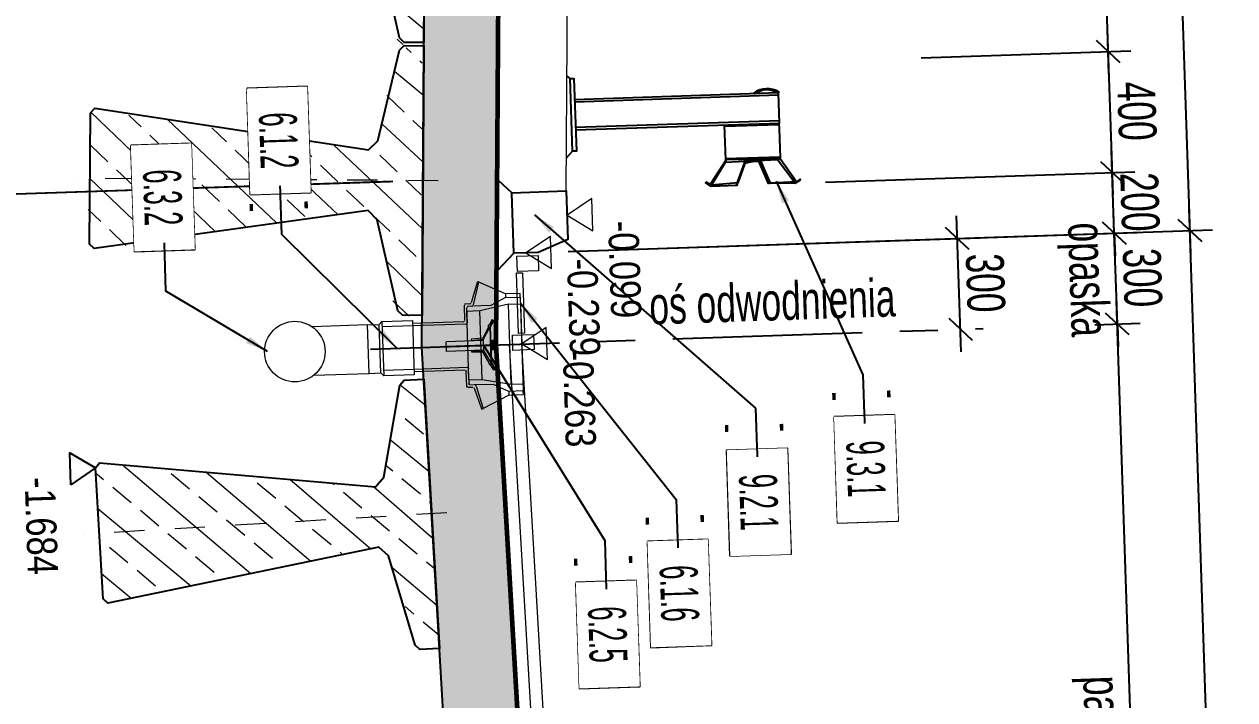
# Model space of a CAD drawing. Header units: metres. Extents: x 8395712 to 9795150, y 4166577 to 5794892.
# Drawn here: x 8418352.63 to 8418356.629, y 5772449.199 to 5772451.429 of the extents above; entities that cross this region are included whole.
import ezdxf
from ezdxf.enums import TextEntityAlignment as Align

# ---------------------------------------------------------------- set-up
doc = ezdxf.new("R2010")
doc.units = ezdxf.units.M
doc.set_wipeout_variables(frame=1)
doc.header["$PDMODE"] = 35
doc.header["$PDSIZE"] = 0.002
doc.linetypes.add('CENTER', pattern=[2, 1.25, -0.25, 0.25, -0.25])
doc.linetypes.add('HIDDEN', pattern=[0.375, 0.25, -0.125])
for name, color, linetype in [('00RysOpi-T', 2, 'Continuous'), ('AII_M_bariery', 8, 'Continuous'), ('AII_M_izolacja', 8, 'Continuous'), ('AII_M_konstrukcja beton', 3, 'Continuous'), ('AII_M_krawężnik', 9, 'Continuous'), ('AII_M_opis', 1, 'Continuous'), ('AII_M_opisy do legendy', 2, 'Continuous'), ('AII_M_osie główne', 8, 'CENTER')]:
    doc.layers.add(name, color=color, linetype=linetype)
for name, color, linetype, lineweight in [('AII_M_konstrukcja', 1, 'Continuous', 25), ('AII_M_koty wysokościowe', 1, 'Continuous', 18), ('AII_M_kreskowanie', 8, 'Continuous', 0), ('AII_M_nawierzchnia', 9, 'Continuous', 18), ('AII_M_odwodnienie', 8, 'Continuous', 9), ('AII_M_opisy wymiary', 1, 'Continuous', 25), ('AII_M_wymiary', 1, 'Continuous', 25)]:
    doc.layers.add(name, color=color, linetype=linetype, lineweight=lineweight)
doc.styles.add('AII_norm.', font='CDMSIMPL.shx', dxfattribs={"width": 0.75, "bigfont": 'CDMBIGPL.shx'})
doc.styles.add('CDMSTYLE', font='CDMSIMPL.shx', dxfattribs={"width": 0.7, "bigfont": 'CDMBIGPL.shx'})
doc.dimstyles.new('CDM-ME50MM', dxfattribs={"dimscale": 0.05, "dimtxt": 2.5, "dimasz": 1.5, "dimexe": 1.5, "dimexo": 5, "dimgap": 0.5, "dimtad": 1, "dimdec": 0, "dimlfac": 1000, "dimrnd": 1, "dimzin": 9, "dimtxsty": 'CDMSTYLE', "dimblk": 'OBLIQUE', "dimcen": 2.5, "dimdle": 1.5, "dimclrd": 9, "dimclre": 9, "dimadec": 1, "dimazin": 2, "dimtfac": 1, "dimtdec": 1, "dimtix": 1, "dimtmove": 2, "dimatfit": 3, "dimldrblk": 'DOT', "dimfxl": 1, "dimtvp": 1, "dimtolj": 1, "dimtzin": 0, "dimlwd": 25, "dimlwe": 25, "dimarcsym": 0})
doc.dimstyles.new('CDM-ME50MM$7', dxfattribs={"dimscale": 0.05, "dimtxt": 2.5, "dimasz": 1.5, "dimexe": 1.5, "dimexo": 5, "dimgap": 0.5, "dimtad": 1, "dimdec": 0, "dimlfac": 1000, "dimrnd": 1, "dimzin": 9, "dimtxsty": 'CDMSTYLE', "dimblk": 'OBLIQUE', "dimcen": 2.5, "dimdle": 1.5, "dimclrd": 9, "dimclre": 9, "dimadec": 1, "dimazin": 2, "dimtfac": 1, "dimtdec": 1, "dimtix": 1, "dimtmove": 2, "dimatfit": 3, "dimfxl": 1, "dimtvp": 1, "dimtolj": 1, "dimtzin": 0, "dimlwd": 25, "dimlwe": 25, "dimarcsym": 0})

# ---------------------------------------------------------------- blocks, each defined once
blk = doc.blocks.new('Bariera')
at = {"color": 0, "linetype": 'ByBlock', "lineweight": -2}
for p, q in [((-0.1649999999999636, 0.6849999999999987), (-0.1649999999999636, 0.504999999999999)), ((-0.06861768667499746, 0.6849999999999987), (-0.1649999999999636, 0.6849999999999987)), ((-0.1610000000000582, 0.504999999999999), (-0.1610000000000582, 0.6849999999999987)), ((-0.04999999999995453, 0.6849999999999987), (-0.06861768667499746, 0.6849999999999987)), ((-0.05399999999997362, 0.504999999999999), (-0.05399999999997362, 0.6849999999999987)), ((-0.04999999999995453, 0.6829999999999998), (-0.04999999999995453, 0.6869999999999976)), ((-0.04999999999995453, 0.5030000000000001), (-0.04999999999995453, 0.6829999999999998)), ((-0.04200000000003001, 0.6869999999999976), (-0.04200000000003001, 0.01299999999999812)), ((0.04200000000003001, 0.6869999999999976), (0.04200000000003001, 0.01299999999999812)), ((0.05219383742519312, 0.689051830379956), (0.04999999999995453, 0.6869999999999976)), ((-0.1649999999999636, 0.504999999999999), (-0.04999999999995453, 0.504999999999999))]:
    blk.add_line(p, q, dxfattribs=at)
for points in [[(-0.25, 0.4541741286247856), (-0.25, 0.5379130201279949, -0.3249807946063986), (-0.2451616472770866, 0.544570893741227), (-0.1778383527230289, 0.5664291062587736, 0.3249807946063997), (-0.1730000000000018, 0.5730869798720022), (-0.1730000000000018, 0.593), (-0.1730000000000018, 0.6129130201279978, 0.3249807946063992), (-0.1778383527230289, 0.6195708937412263), (-0.2451616472770866, 0.6414291062587729, -0.3249807946063984), (-0.25, 0.6480869798720015), (-0.25, 0.7318258713752144, -0.1517201670164921), (-0.2487682934694249, 0.7357915731354225), (-0.2390000000000327, 0.75), (-0.2365278742273631, 0.7483004135313394), (-0.2457682934693821, 0.7348598037248024, 0.1517201670164918), (-0.2469999999999573, 0.7308941019645907), (-0.2469999999999573, 0.65026711410286, 0.3249807946063984), (-0.2421616472770438, 0.6436092404896314), (-0.1748383527229862, 0.6217510279720848, -0.3249807946063987), (-0.1699999999999591, 0.6150931543588563), (-0.1699999999999591, 0.593), (-0.1699999999999591, 0.5709068456411437, -0.3249807946063987), (-0.1748383527229862, 0.5642489720279151), (-0.2421616472770438, 0.5423907595103685, 0.3249807946063986), (-0.2469999999999573, 0.5357328858971364), (-0.2469999999999573, 0.4551058980354057, 0.151720167016492), (-0.2457682934693821, 0.4511401962751975), (-0.2365278742273631, 0.4376995864686606), (-0.2390000000000327, 0.4359999999999999), (-0.2487682934694249, 0.4502084268645739, -0.1517201670164924), (-0.25, 0.4541741286247856, 0.1517201670164922), (-0.2487682934694249, 0.4502084268645739)], [(0.05219383741894035, 0.689051830373618, -0.3054685107767294), (0.05208205399685539, 0.6048401270394308), (0.04999999999995453, 0.60699999998808, 0.2999999999999943), (0.04999999999995453, 0.6869999999880818, 0.4249999999999931)]]:
    blk.add_lwpolyline(points, format="xyb", dxfattribs=at)
blk.add_lwpolyline([(-0.1681526844896553, 0.6850741345326732, -0.2523857402148723), (-0.1649999999999636, 0.6792262149569659), (-0.1649999999999636, 0.5067737850430305, -0.2523857402148721), (-0.1681526844896553, 0.5009258654673232), (-0.2409999999999854, 0.4529999999999994), (-0.243748082507409, 0.4571770854112174), (-0.1731526844896507, 0.503621426212348, 0.2523857402148721), (-0.1699999999999591, 0.5094693457880553), (-0.1699999999999591, 0.6765306542119447, 0.2523857402148721), (-0.1731526844896507, 0.682378573787652), (-0.243748082507409, 0.728822914588779), (-0.2409999999999854, 0.7330000000000005)], format="xyb", close=True, dxfattribs=at)
blk.add_lwpolyline([(-0.04999999999995453, 0.01299999999999812), (-0.04999999999995453, 0.6869999999999976), (0.04999999999995453, 0.6869999999999976), (0.04999999999995453, 0.01299999999999812)], dxfattribs=at)
blk.add_lwpolyline([(-0.1200000000000045, 0), (0.1200000000000045, 0), (0.1200000000000045, 0.01299999999999812), (-0.1200000000000045, 0.01299999999999812)], close=True, dxfattribs=at)
blk = doc.blocks.new('_OBLIQUE')
at = {"color": 0, "linetype": 'ByBlock'}
blk.add_line((-0.5, -0.5), (0.5, 0.5), dxfattribs=at)
blk = doc.blocks.new('*D301')
at = {"layer": 'AII_M_wymiary', "color": 9, "lineweight": 25, "transparency": 16777216}
for p, q in [((8418355.725563101, 5772450.347389242), (8418355.710481392, 5772450.797136439)), ((8418354.42771743, 5772450.6790784), (8418355.787952878, 5772450.72469219))]:
    blk.add_line(p, q, dxfattribs=at)
at = {"layer": 'Defpoints', "color": 0, "lineweight": 25, "transparency": 16777216}
for p in [(8418355.712995011, 5772450.722178573), (8418354.32777361, 5772450.675726909), (8418354.273864035, 5772450.37375049)]:
    blk.add_point(p, dxfattribs=at)
at = {"layer": 'AII_M_wymiary', "color": 9, "lineweight": 25, "transparency": 16777216, "xscale": 0.07500000000000001, "yscale": 0.07500000000000001, "zscale": 0.07500000000000001}
for p, rotation in [((8418355.712995011, 5772450.722178573), 91.9206224275092), ((8418355.723049482, 5772450.422347108), 271.9206224275092)]:
    blk.add_blockref('_OBLIQUE', p, dxfattribs=dict(at, rotation=rotation))
at = {"layer": 'AII_M_wymiary', "color": 0, "transparency": 16777216, "insert": (8418355.80547309, 5772450.575195394), "char_height": 0.125, "attachment_point": 5, "rotation": 271.9206224275092, "style": 'CDMSTYLE'}
blk.add_mtext('\\A1;300', dxfattribs=at)
blk = doc.blocks.new('_DOT')
at = {"color": 0, "linetype": 'ByBlock'}
blk.add_line((-0.5, 0), (-1, 0), dxfattribs=at)
at = {"color": 0, "linetype": 'ByBlock', "const_width": 0.5}
blk.add_lwpolyline([(-0.25, 0, 1), (0.25, 0, 1)], format="xyb", close=True, dxfattribs=at)
blk = doc.blocks.new('*D305')
at = {"layer": 'AII_M_wymiary', "color": 9, "lineweight": 25, "transparency": 16777216}
for p, q in [((8418356.34456639, 5772447.366460444), (8418356.23899443, 5772450.514690831)), ((8418356.166550161, 5772450.437219345), (8418356.316465912, 5772450.442246581)), ((8418356.267094884, 5772447.438904692), (8418356.417010635, 5772447.443931929))]:
    blk.add_line(p, q, dxfattribs=at)
at = {"layer": 'Defpoints', "color": 0, "lineweight": 25, "transparency": 16777216}
for p in [(8418356.066606339, 5772450.433867854), (8418356.241508048, 5772450.439732963), (8418356.167151062, 5772447.435553201)]:
    blk.add_point(p, dxfattribs=at)
at = {"layer": 'AII_M_wymiary', "color": 9, "lineweight": 25, "transparency": 16777216, "xscale": 0.07500000000000001, "yscale": 0.07500000000000001, "zscale": 0.07500000000000001}
for p, rotation in [((8418356.241508048, 5772450.439732963), 91.9206224275092), ((8418356.34205277, 5772447.441418311), 271.9206224275092)]:
    blk.add_blockref('_OBLIQUE', p, dxfattribs=dict(at, rotation=rotation))
at = {"layer": 'AII_M_wymiary', "color": 0, "transparency": 16777216, "char_height": 0.125, "attachment_point": 5, "rotation": 271.9206224275092, "style": 'CDMSTYLE'}
for s, insert in [('\\A1;pas awaryjny', (8418356.183507934, 5772448.936944856)), ('\\A1;3000', (8418356.379231254, 5772448.943508192))]:
    blk.add_mtext(s, dxfattribs=dict(at, insert=insert))
blk = doc.blocks.new('*D306')
at = {"layer": 'AII_M_wymiary', "color": 9, "lineweight": 25, "transparency": 16777216}
for p, q in [((8418356.231453585, 5772450.739564431), (8418356.228939965, 5772450.814522297)), ((8418354.42771743, 5772450.6790784), (8418356.306411449, 5772450.742078049)), ((8418356.241508055, 5772450.439732964), (8418356.231453585, 5772450.739564431)), ((8418356.166550161, 5772450.437219345), (8418356.31646592, 5772450.442246582)), ((8418356.241508055, 5772450.439732964), (8418356.244021675, 5772450.364775098))]:
    blk.add_line(p, q, dxfattribs=at)
at = {"layer": 'Defpoints', "color": 0, "lineweight": 25, "transparency": 16777216}
for p in [(8418356.231453585, 5772450.739564431), (8418354.32777361, 5772450.675726909), (8418356.066606339, 5772450.433867854)]:
    blk.add_point(p, dxfattribs=at)
at = {"layer": 'AII_M_wymiary', "color": 9, "lineweight": 25, "transparency": 16777216, "xscale": 0.07500000000000001, "yscale": 0.07500000000000001, "zscale": 0.07500000000000001}
for p, rotation in [((8418356.231453585, 5772450.739564431), 271.9206224275092), ((8418356.241508055, 5772450.439732964), 91.9206224275092)]:
    blk.add_blockref('_OBLIQUE', p, dxfattribs=dict(at, rotation=rotation))
at = {"layer": 'AII_M_wymiary', "color": 0, "transparency": 16777216, "char_height": 0.125, "attachment_point": 5, "rotation": 271.9206224275092, "style": 'CDMSTYLE'}
for s, insert in [('\\A1;opaska', (8418356.128208343, 5772450.586017916)), ('\\A1;300', (8418356.323931662, 5772450.592581252))]:
    blk.add_mtext(s, dxfattribs=dict(at, insert=insert))
blk = doc.blocks.new('*D309')
at = {"layer": 'AII_M_wymiary', "color": 9, "lineweight": 25, "transparency": 16777216}
for p, q in [((8418356.224750604, 5772450.939452074), (8418356.222236985, 5772451.014409941)), ((8418355.277159084, 5772450.90767578), (8418356.299708469, 5772450.941965693)), ((8418356.231453586, 5772450.739564431), (8418356.224750604, 5772450.939452074)), ((8418354.42771743, 5772450.6790784), (8418356.30641145, 5772450.742078049)), ((8418356.231453586, 5772450.739564431), (8418356.233967204, 5772450.664606564))]:
    blk.add_line(p, q, dxfattribs=at)
at = {"layer": 'Defpoints', "color": 0, "lineweight": 25, "transparency": 16777216}
for p in [(8418355.177215263, 5772450.90432429), (8418356.224750604, 5772450.939452074), (8418354.32777361, 5772450.675726909)]:
    blk.add_point(p, dxfattribs=at)
at = {"layer": 'AII_M_wymiary', "color": 9, "lineweight": 25, "transparency": 16777216, "xscale": 0.07500000000000001, "yscale": 0.07500000000000001, "zscale": 0.07500000000000001}
for p, rotation in [((8418356.224750604, 5772450.939452074), 271.9206224275092), ((8418356.231453586, 5772450.739564431), 91.9206224275092)]:
    blk.add_blockref('_OBLIQUE', p, dxfattribs=dict(at, rotation=rotation))
at = {"layer": 'AII_M_wymiary', "color": 0, "transparency": 16777216, "insert": (8418356.315552939, 5772450.842440806), "char_height": 0.125, "attachment_point": 5, "rotation": 271.9206224275092, "style": 'CDMSTYLE'}
blk.add_mtext('\\A1;200', dxfattribs=at)
blk = doc.blocks.new('*D310')
at = {"layer": 'AII_M_wymiary', "color": 9, "lineweight": 25, "transparency": 16777216}
for p, q in [((8418356.213858228, 5772451.264269493), (8418356.178667575, 5772452.313679621)), ((8418355.619563544, 5772452.219888611), (8418356.256139057, 5772452.241235373)), ((8418355.593520815, 5772451.318509412), (8418356.286302473, 5772451.341740977))]:
    blk.add_line(p, q, dxfattribs=at)
at = {"layer": 'Defpoints', "color": 0, "lineweight": 25, "transparency": 16777216}
for p in [(8418356.181181192, 5772452.238721754), (8418355.519619724, 5772452.21653712), (8418355.493576992, 5772451.315157921)]:
    blk.add_point(p, dxfattribs=at)
at = {"layer": 'AII_M_wymiary', "color": 9, "lineweight": 25, "transparency": 16777216, "xscale": 0.07500000000000001, "yscale": 0.07500000000000001, "zscale": 0.07500000000000001}
for p, rotation in [((8418356.181181192, 5772452.238721754), 91.9206224275092), ((8418356.211344609, 5772451.339227359), 271.9206224275092)]:
    blk.add_blockref('_OBLIQUE', p, dxfattribs=dict(at, rotation=rotation))
at = {"layer": 'AII_M_wymiary', "color": 0, "transparency": 16777216, "char_height": 0.125, "attachment_point": 5, "rotation": 271.9206224275092, "style": 'CDMSTYLE'}
for s, insert in [('\\A1;przejście\\Pdla obsługi', (8418355.983882278, 5772451.781852638)), ('\\A1;900', (8418356.283713745, 5772451.79190711))]:
    blk.add_mtext(s, dxfattribs=dict(at, insert=insert))
blk = doc.blocks.new('*D312')
at = {"layer": 'AII_M_wymiary', "color": 9, "lineweight": 25, "transparency": 16777216}
for p, q in [((8418356.862545175, 5772439.379333429), (8418356.478799483, 5772450.822901023)), ((8418354.42771743, 5772450.6790784), (8418356.556270968, 5772450.750456775)), ((8418355.057294883, 5772439.393838781), (8418356.934989424, 5772439.456804913))]:
    blk.add_line(p, q, dxfattribs=at)
at = {"layer": 'Defpoints', "color": 0, "lineweight": 25, "transparency": 16777216}
for p in [(8418356.481313102, 5772450.747943156), (8418354.32777361, 5772450.675726909), (8418354.95735106, 5772439.39048729)]:
    blk.add_point(p, dxfattribs=at)
at = {"layer": 'AII_M_wymiary', "color": 9, "lineweight": 25, "transparency": 16777216, "xscale": 0.07500000000000001, "yscale": 0.07500000000000001, "zscale": 0.07500000000000001}
for p, rotation in [((8418356.481313102, 5772450.747943156), 91.9206224275092), ((8418356.860031558, 5772439.454291295), 271.9206224275092)]:
    blk.add_blockref('_OBLIQUE', p, dxfattribs=dict(at, rotation=rotation))
at = {"layer": 'AII_M_wymiary', "color": 0, "transparency": 16777216, "insert": (8418356.758123172, 5772445.10404978), "char_height": 0.125, "attachment_point": 5, "rotation": 271.9206224275092, "style": 'CDMSTYLE'}
blk.add_mtext('\\A1;11300', dxfattribs=at)
blk = doc.blocks.new('*D313')
at = {"layer": 'AII_M_wymiary', "color": 9, "lineweight": 25, "transparency": 16777216}
for p, q in [((8418356.483826715, 5772450.672985289), (8418356.415121155, 5772452.721833635)), ((8418354.490368098, 5772452.582247296), (8418356.49259264, 5772452.649389386)), ((8418354.42771743, 5772450.6790784), (8418356.556270964, 5772450.750456775))]:
    blk.add_line(p, q, dxfattribs=at)
at = {"layer": 'Defpoints', "color": 0, "lineweight": 25, "transparency": 16777216}
for p in [(8418356.417634774, 5772452.646875768), (8418354.390424276, 5772452.578895805), (8418354.32777361, 5772450.675726909)]:
    blk.add_point(p, dxfattribs=at)
at = {"layer": 'AII_M_wymiary', "color": 9, "lineweight": 25, "transparency": 16777216, "xscale": 0.07500000000000001, "yscale": 0.07500000000000001, "zscale": 0.07500000000000001}
for p, rotation in [((8418356.417634774, 5772452.646875768), 91.9206224275092), ((8418356.481313098, 5772450.747943156), 271.9206224275092)]:
    blk.add_blockref('_OBLIQUE', p, dxfattribs=dict(at, rotation=rotation))
at = {"layer": 'AII_M_wymiary', "color": 0, "transparency": 16777216, "insert": (8418356.536924778, 5772451.700342016), "char_height": 0.125, "attachment_point": 5, "rotation": 271.9206224275092, "style": 'CDMSTYLE'}
blk.add_mtext('\\A1;1900', dxfattribs=at)
blk = doc.blocks.new('*D314')
at = {"layer": 'AII_M_wymiary', "color": 9, "lineweight": 25, "transparency": 16777216}
for p, q in [((8418357.149271125, 5772438.288330116), (8418356.66498071, 5772452.730212362)), ((8418354.490368098, 5772452.582247296), (8418356.742452195, 5772452.657768113)), ((8418355.18850825, 5772438.297620549), (8418357.221715372, 5772438.365801601))]:
    blk.add_line(p, q, dxfattribs=at)
at = {"layer": 'Defpoints', "color": 0, "lineweight": 25, "transparency": 16777216}
for p in [(8418356.667494329, 5772452.655254494), (8418354.390424276, 5772452.578895805), (8418355.08856443, 5772438.294269059)]:
    blk.add_point(p, dxfattribs=at)
at = {"layer": 'AII_M_wymiary', "color": 9, "lineweight": 25, "transparency": 16777216, "xscale": 0.07500000000000001, "yscale": 0.07500000000000001, "zscale": 0.07500000000000001}
for p, rotation in [((8418356.667494329, 5772452.655254494), 91.9206224275092), ((8418357.146757506, 5772438.363287983), 271.9206224275092)]:
    blk.add_blockref('_OBLIQUE', p, dxfattribs=dict(at, rotation=rotation))
at = {"layer": 'AII_M_wymiary', "color": 0, "transparency": 16777216, "insert": (8418356.99457676, 5772445.512203793), "char_height": 0.125, "attachment_point": 5, "rotation": 271.9206224275092, "style": 'CDMSTYLE'}
blk.add_mtext('\\A1;14300', dxfattribs=at)
blk = doc.blocks.new('*D315')
at = {"layer": 'AII_M_wymiary', "color": 9, "lineweight": 25, "transparency": 16777216}
for p, q in [((8418356.227264212, 5772450.864494208), (8418356.208831014, 5772451.414185226)), ((8418355.593520815, 5772451.318509412), (8418356.286302496, 5772451.341740977)), ((8418355.277159084, 5772450.90767578), (8418356.29970846, 5772450.941965692))]:
    blk.add_line(p, q, dxfattribs=at)
at = {"layer": 'Defpoints', "color": 0, "lineweight": 25, "transparency": 16777216}
for p in [(8418355.493576992, 5772451.315157921), (8418356.211344631, 5772451.33922736), (8418355.177215263, 5772450.90432429)]:
    blk.add_point(p, dxfattribs=at)
at = {"layer": 'AII_M_wymiary', "color": 9, "lineweight": 25, "transparency": 16777216, "xscale": 0.07500000000000001, "yscale": 0.07500000000000001, "zscale": 0.07500000000000001}
for p, rotation in [((8418356.211344631, 5772451.33922736), 91.9206224275092), ((8418356.224750595, 5772450.939452074), 271.9206224275092)]:
    blk.add_blockref('_OBLIQUE', p, dxfattribs=dict(at, rotation=rotation))
at = {"layer": 'AII_M_wymiary', "color": 0, "transparency": 16777216, "insert": (8418356.305498457, 5772451.142272271), "char_height": 0.125, "attachment_point": 5, "rotation": 271.9206224275092, "style": 'CDMSTYLE'}
blk.add_mtext('\\A1;400', dxfattribs=at)
blk = doc.blocks.new('00kota3')
at = {"layer": 'AII_M_koty wysokościowe', "color": 0, "linetype": 'Continuous', "lineweight": -2}
blk.add_lwpolyline([(1.080883523449302, 1.662365338939708), (-1.035982793706353, 1.662365338939708), (0, 0)], close=True, dxfattribs=at)
at = {"layer": 'AII_M_koty wysokościowe', "color": 0, "linetype": 'Continuous', "lineweight": -2, "style": 'CDMSTYLE', "width": 0.85}
blk.add_attdef('%%P000.000', (0.4929666414439566, 2.692536952497903), '', height=2, dxfattribs=at)
blk = doc.blocks.new('*U132')
at = {"layer": 'AII_M_odwodnienie', "color": 0, "lineweight": -2}
for p, q in [((-155.0234454423189, 0), (155.0234454423189, 0)), ((-167.1793832182884, -47.8460733294487), (-208.821650758211, -134.5489162814192)), ((167.1592327058315, -47.75357040017843), (208.8216506688041, -134.5489165496401)), ((-210.0565522313118, -135.4964897856116), (-210.0565522313118, -138.6193353608251)), ((-210.0565522313118, -135.4964895173907), (-210.0565522313118, -138.6193350926042)), ((-142.242515668273, -160.8133531212807), (-209.3629009276628, -139.5573074966669)), ((113.6447989195585, -134.513708114624), (-113.6956895142794, -134.513708114624)), ((142.2425155937672, -160.8133531212807), (209.362900853157, -139.5573074966669)), ((210.0565521717072, -135.4964897856116), (210.0565521717072, -138.6193353608251)), ((210.0565521419048, -135.4964897856116), (210.0565521419048, -138.6193353608251)), ((210.0565521419048, -135.4964897856116), (210.0565521419048, -138.6193353608251)), ((210.0565521419048, -135.4964897856116), (210.0565521419048, -138.6193353608251)), ((210.0565521419048, -135.4964897856116), (210.0565521419048, -138.6193353608251)), ((-138.0000000298023, -166.5501857623458), (-138.0000000298023, -182.0017818659544)), ((-134.0000000298023, -186.0017818659544), (-84.00000002980232, -186.0017818659544)), ((-130.0000000298023, -161.0051269456744), (-130.0000000298023, -174.0017818659544)), ((-126.0000000298023, -178.0017818659544), (-76.00000002980232, -178.0017818659544)), ((112.5351072996855, -178), (-113.6956895142794, -178)), ((125.9999999701977, -178.0017818659544), (75.99999997019768, -178.0017818659544)), ((133.9999999701977, -186.0017818659544), (83.99999997019768, -186.0017818659544)), ((129.9999999701977, -161.0051269456744), (129.9999999701977, -174.0017818659544)), ((137.9999999701977, -166.5501857623458), (137.9999999701977, -182.0017818659544)), ((-79.99999815781484, -507.7999627825193), (-79.99999815781486, -689.9999970554977)), ((79.99999997019766, -689.9999994719306), (79.99999997019768, -507.7999626323435))]:
    blk.add_line(p, q, dxfattribs=at)
at = {"layer": 'AII_M_odwodnienie', "color": 0, "lineweight": -2, "ltscale": 0.25}
for p, q in [((-89.9999999999709, -458.8068160787079), (90.0000000000291, -458.8068160787079)), ((-79.99999815781484, -507.7999627825193), (-79.9999988488562, -468.3867439105961)), ((80.00000152553548, -507.7999626323435), (80.00000109526445, -468.3867428586673)), ((-79.99999815781484, -507.7999627825193), (80.00000152553548, -507.7999626323435))]:
    blk.add_line(p, q, dxfattribs=at)
at = {"layer": 'AII_M_odwodnienie', "color": 0, "lineweight": -2}
for points in [[(-155.0234454423189, 0), (-167.1793832182884, 0), (-167.1793832182884, -47.8460733294487), (-155.0234454423189, -47.8460733294487)], [(-132.5254452973604, 0), (132.4865357130766, 0), (132.4865357130766, -39.23999977111816), (-132.5254452973604, -39.23999977111816)], [(167.1793832182884, 0), (155.0234454423189, 0), (155.0234454423189, -47.8460733294487), (167.1793832182884, -47.8460733294487)]]:
    blk.add_lwpolyline(points, close=True, dxfattribs=at)
for points in [[(-132.5254452973604, -39.23999977111816), (-113.6956895142794, -134.513708114624), (-113.6956895142794, -178.0017818659544)], [(132.4865357130766, -39.23999977111816), (113.6567799299955, -134.513708114624), (113.6567799299955, -178.0017818659544)], [(-155.0234454423189, -47.8460733294487), (-130.0000000298023, -97.8493667710718), (-130.0000000298023, -161.0051269456744)], [(154.9845358580351, -47.8460733294487), (129.9610904455185, -97.8493667710718), (129.9610904455185, -161.0051269456744)], [(-134.4470857679844, -155.2095719855861), (-208.821650758211, -134.5489162814192)], [(134.4470857083797, -155.2095719855861), (208.8216506688041, -134.5489165496401)], [(-80.05089056491852, -190.0017818659544), (-80.05089056491852, -358.2200360670686)], [(-72.05089056491852, -182.0017818659544), (-72.05089056491852, -358.2200360670686)], [(71.99999997019768, -182.0017818659544), (71.99999997019768, -358.2200360670686)], [(79.99999997019768, -190.0017818659544), (79.99999997019768, -358.2200360670686)]]:
    blk.add_lwpolyline(points, dxfattribs=at)
at = {"layer": 'AII_M_odwodnienie', "color": 0, "lineweight": -2, "ltscale": 0.25}
blk.add_lwpolyline([(-89.9999999999709, -458.8068160787079), (-89.9999999999709, -358.220036067054), (90.0000000000291, -358.220036067054), (90.0000000000291, -458.8068160787079), (79.99999999816646, -468.3867439105961), (-80.00000000183354, -468.3867439105961)], close=True, dxfattribs=at)
at = {"layer": 'AII_M_odwodnienie', "color": 0, "lineweight": -2, "ltscale": 0.1}
for points in [[(-71.9789415448613, -358.220036067054), (-71.9789415448613, -458.8068160787079)], [(72.0210584551387, -358.220036067054), (72.0210584551387, -458.8068160787079)]]:
    blk.add_lwpolyline(points, dxfattribs=at)
at = {"layer": 'AII_M_odwodnienie', "color": 0, "lineweight": -2, "ltscale": 10}
blk.add_circle((2.909166684722523e-11, -749.9999995117009), 100, dxfattribs=at)
at = {"layer": 'AII_M_odwodnienie', "color": 0, "lineweight": -2}
for centre, radius, start, end in [((-209.0755522400141, -135.4964895173907), 0.981, 75.00000008689044, 180), ((-209.0755522400141, -138.6193350926042), 0.981, 180, 252.9675024885862), ((-136.0000000298023, -161.0051269456744), 6, 0, 75.00000008689044), ((135.9999999701977, -161.0051269456744), 6, 104.9999999131096, 180), ((209.0755521655083, -135.4964897856116), 0.981, 0, 104.9999999131096), ((209.0755521506071, -135.4964897856116), 0.981, 0, 104.9999999131096), ((209.0755521506071, -135.4964897856116), 0.981, 0, 104.9999999131096), ((209.0755521506071, -135.4964897856116), 0.981, 0, 104.9999999131096), ((209.0755521506071, -135.4964897856116), 0.981, 0, 104.9999999131096), ((209.0755521655083, -138.6193353608251), 0.981, 287.0324975114139, 0), ((209.0755521506071, -138.6193353608251), 0.981, 287.0324975114139, 0), ((209.0755521506071, -138.6193353608251), 0.981, 287.0324975114139, 0), ((209.0755521506071, -138.6193353608251), 0.981, 287.0324975114139, 0), ((209.0755521506071, -138.6193353608251), 0.981, 287.0324975114139, 0), ((-144.0000000298023, -166.5501857623458), 6, 0, 72.96750248858613), ((-134.0000000298023, -182.0017818659544), 4, 180, 270), ((-126.0000000298023, -174.0017818659544), 4, 180, 270), ((-84.05089056491852, -190.0017818659544), 4, 0, 90), ((-76.05089056491852, -182.0017818659544), 4, 0, 90), ((75.97455416619778, -182.0000005364418), 4, 90, 180), ((75.99999997019768, -182.0017818659544), 4, 90, 180), ((83.99999997019768, -190.0017818659544), 4, 90, 180), ((125.9999999701977, -174.0017818659544), 4, 270, 0), ((133.9999999701977, -182.0017818659544), 4, 270, 0), ((143.9999999701977, -166.5501857623458), 6, 107.0324975114138, 180)]:
    blk.add_arc(centre, radius, start, end, dxfattribs=at)
blk = doc.blocks.new('T27')
at = {"layer": 'AII_M_kreskowanie'}
h = blk.add_hatch(dxfattribs=at)
h.set_pattern_fill('ANSI33', color=256, scale=25, angle=1.718358001650266)
h.set_pattern_definition([(46.71835800165023, (-1296896.902960777, -174361.3138179779), (-115.5688032933521, 108.83663999473), []), (46.71835800165023, (-1296784.700190544, -174357.9477348328), (-115.5688032933521, 108.83663999473), [79.37499999999994, -39.68749999999997])])
edge = h.paths.add_edge_path()
edge.add_line((-445, -2.86102294921875e-06), (444.9999999998743, -2.861106091600618e-06))
edge.add_line((445, -9.5367431640625e-07), (445.0000000001003, -65.00000095368775))
edge.add_line((444.9999990463257, -65.00000095367432), (429.9999990463197, -80.00000095365431))
edge.add_line((430, -80.00000286102295), (129.9999999999325, -150.0000028610064))
edge.add_line((129.9999990463257, -150.0000019073486), (99.99999904631457, -180.0000019073377))
edge.add_line((100.0000009536743, -180), (231.5780153273781, -1085.000000000008))
edge.add_line((231.5780143737793, -1085), (216.5780143737742, -1100.000000000009))
edge.add_line((216.5780153274536, -1100.000001907349), (-216.5780134200162, -1100.000001907305))
edge.add_line((-216.5780153274536, -1100.000000953674), (-231.5780153274336, -1085.000000953668))
edge.add_line((-231.578013420105, -1085.000001907349), (-99.99999904633327, -180.0000019073653))
edge.add_line((-100, -180.0000019073486), (-129.99999999996, -150.0000019073367))
edge.add_line((-130.0000009536743, -150.0000009536743), (-430.0000009537778, -80.00000095365036))
edge.add_line((-430.0000009536743, -80), (-445.0000009536543, -64.99999999999403))
edge.add_line((-445, -65), (-444.9999999998667, -8.682832230988424e-12))
at = {"layer": 'AII_M_konstrukcja', "color": 2}
blk.add_lwpolyline([(-445, -2.86102294921875e-06), (445, -9.5367431640625e-07), (444.9999990463257, -65.00000095367432), (430, -80.00000286102295), (129.9999990463257, -150.0000019073486), (100.0000009536743, -180), (231.5780143737793, -1085), (216.5780153274536, -1100.000001907349), (-216.5780153274536, -1100.000000953674), (-231.578013420105, -1085.000001907349), (-100, -180.0000019073486), (-130.0000009536743, -150), (-430.0000009536743, -80), (-445, -65)], close=True, dxfattribs=at)
at = {"layer": 'AII_M_osie główne', "lineweight": 18, "ltscale": 0.1}
blk.add_lwpolyline([(9.5367431640625e-07, 50.00000095367432), (-1.9073486328125e-06, -1150.000000953674)], dxfattribs=at)
blk = doc.blocks.new('*D318')
at = {"layer": 'AII_M_wymiary', "color": 9, "lineweight": 25, "transparency": 16777216}
for p, q in [((8418352.292843863, 5772451.833176662), (8418352.328034516, 5772450.783766534)), ((8418353.853476403, 5772451.810468361), (8418352.220399614, 5772451.755705178)), ((8418353.847660044, 5772450.909767428), (8418352.250563033, 5772450.856210782))]:
    blk.add_line(p, q, dxfattribs=at)
at = {"layer": 'Defpoints', "color": 0, "lineweight": 25, "transparency": 16777216}
for p in [(8418353.953420226, 5772451.813819852), (8418353.947603865, 5772450.913118919), (8418352.3255209, 5772450.8587244)]:
    blk.add_point(p, dxfattribs=at)
at = {"layer": 'AII_M_wymiary', "color": 9, "lineweight": 25, "transparency": 16777216, "xscale": 0.07500000000000001, "yscale": 0.07500000000000001, "zscale": 0.07500000000000001}
for p, rotation in [((8418352.29535748, 5772451.758218796), 91.92062242750899), ((8418352.3255209, 5772450.8587244), 271.920622427509)]:
    blk.add_blockref('_OBLIQUE', p, dxfattribs=dict(at, rotation=rotation))
at = {"layer": 'AII_M_wymiary', "color": 0, "lineweight": -3, "transparency": 16777216, "insert": (8418352.397890035, 5772451.311404153), "char_height": 0.125, "attachment_point": 5, "rotation": 271.920622427509, "style": 'CDMSTYLE'}
blk.add_mtext('\\A1;900', dxfattribs=at)
blk = doc.blocks.new('*D300')
at = {"layer": 'AII_M_wymiary', "color": 9, "lineweight": 25, "transparency": 16777216}
for p, q in [((8418353.839414679, 5772450.909490929), (8418352.250563031, 5772450.856210781)), ((8418352.323007278, 5772450.933682266), (8418352.696698498, 5772439.789946137)), ((8418354.455439623, 5772439.923965473), (8418352.619227014, 5772439.862390385))]:
    blk.add_line(p, q, dxfattribs=at)
at = {"layer": 'Defpoints', "color": 0, "lineweight": 25, "transparency": 16777216}
for p in [(8418353.9393585, 5772450.91284242), (8418354.555383444, 5772439.927316964), (8418352.69418488, 5772439.864904003)]:
    blk.add_point(p, dxfattribs=at)
at = {"layer": 'AII_M_wymiary', "color": 9, "lineweight": 25, "transparency": 16777216, "xscale": 0.07500000000000001, "yscale": 0.07500000000000001, "zscale": 0.07500000000000001}
for p, rotation in [((8418352.325520897, 5772450.858724399), 91.92062242750899), ((8418352.69418488, 5772439.864904003), 271.920622427509)]:
    blk.add_blockref('_OBLIQUE', p, dxfattribs=dict(at, rotation=rotation))
at = {"layer": 'AII_M_wymiary', "color": 0, "lineweight": -3, "transparency": 16777216, "insert": (8418352.597303733, 5772445.364746755), "char_height": 0.125, "attachment_point": 5, "rotation": 271.920622427509, "style": 'CDMSTYLE'}
blk.add_mtext('\\A1;10x1100=11000', dxfattribs=at)
blk = doc.blocks.new('OpiNum01')
at = {"layer": 'AII_M_opisy do legendy', "color": 0, "linetype": 'Continuous'}
blk.add_lwpolyline([(-3.5, -1.999999999999999), (3.500000000000001, -2), (3.5, 2), (-3.5, 2)], close=True, dxfattribs=at)
at = {"color": 9, "linetype": 'Continuous', "lineweight": 25, "style": 'CDMSTYLE', "width": 0.7, "flags": 1}
for tag, p in [('NAZWAPOL', (-4.104931844502406, -6.80252055447653)), ('NAZWAANG', (-4.104931844502403, -10.47658496644755)), ('SPECYF', (-4.104931844502399, -14.15064937841856)), ('ID', (-4.104931844502396, -17.82471379038958)), ('BAZA', (-4.104931844502392, -21.4987782023606)), ('RYSUNEK', (-4.104931844502389, -25.17284261433161))]:
    blk.add_attdef(tag, p, '', height=2, dxfattribs=at)
at = {"layer": 'AII_M_opisy do legendy', "linetype": 'Continuous', "lineweight": -2, "style": 'CDMSTYLE', "width": 0.5}
blk.add_attdef('NR', text='', height=2.5, dxfattribs=at).set_placement((0, 0), align=Align.MIDDLE)
at = {"color": 0, "linetype": 'Continuous'}
blk.add_wipeout([(-3.499999999999999, -1.9999999999999982), (3.4999999999999973, -1.9999999999999991), (3.499999999999997, 2), (-3.499999999999999, 2)], dxfattribs=at).dxf.layer = 'AII_M_opisy do legendy'
blk = doc.blocks.new('OpiTxt01')
at = {"color": 0, "linetype": 'Continuous', "lineweight": 20, "style": 'CDMSTYLE', "width": 0.7}
blk.add_attdef('TEKST_GORNY', (1, 0.8945185874659813), '', height=2, dxfattribs=at)
at = {"color": 0, "linetype": 'Continuous', "lineweight": -2, "style": 'CDMSTYLE', "width": 0.7}
blk.add_attdef('TEKST_DOLNY', (1.049030266685349, -2.731473425873787), '', height=2, dxfattribs=at)
blk = doc.blocks.new('*D387')
at = {"layer": 'AII_M_opisy wymiary', "color": 9, "linetype": 'ByBlock', "lineweight": 25, "transparency": 16777216}
for p, q in [((8418356.89040432, 5772452.737771656), (8418357.914284725, 5772422.204934105)), ((8418354.64028383, 5772452.58727453), (8418356.967875805, 5772452.665327407)), ((8418355.659137022, 5772422.204352713), (8418357.986728974, 5772422.28240559))]:
    blk.add_line(p, q, dxfattribs=at)
at = {"layer": 'Defpoints', "color": 0, "linetype": 'ByBlock', "lineweight": 25, "transparency": 16777216}
for p in [(8418354.390424276, 5772452.578895804), (8418357.911771107, 5772422.279891971), (8418355.409277467, 5772422.195973987)]:
    blk.add_point(p, dxfattribs=at)
at = {"layer": 'AII_M_opisy wymiary', "color": 9, "linetype": 'ByBlock', "lineweight": 25, "transparency": 16777216, "xscale": 0.07500000000000001, "yscale": 0.07500000000000001, "zscale": 0.07500000000000001}
for p, rotation in [((8418356.892917939, 5772452.662813789), 91.92062238634111), ((8418357.911771107, 5772422.279891971), 271.9206223863411)]:
    blk.add_blockref('_OBLIQUE', p, dxfattribs=dict(at, rotation=rotation))
at = {"layer": 'AII_M_opisy wymiary', "color": 0, "linetype": 'ByBlock', "lineweight": 25, "transparency": 16777216, "insert": (8418357.489795368, 5772437.474285436), "char_height": 0.125, "attachment_point": 5, "rotation": 271.9206223863411, "style": 'CDMSTYLE'}
blk.add_mtext('\\A1;30400', dxfattribs=at)
blk = doc.blocks.new('A$C2EC13F79')
at = {"layer": 'AII_M_odwodnienie', "color": 0, "lineweight": -2}
for points in [[(0, -7), (4.999999940395355, -7), (4.99999988079071, 0), (0, 0)], [(25.99999994039536, -4.627764582633972), (30.99999988079071, -4.627764463424683), (30.99999994039536, 2.372235417366028), (25.99999994039536, 2.372235417366028)], [(5.499999940395355, -5), (25.5, -5), (25.5, -2.99999988079071), (5.499999940395355, -3)]]:
    blk.add_lwpolyline(points, close=True, dxfattribs=at)
blk = doc.blocks.new('*U441')
at = {"layer": 'AII_M_odwodnienie', "color": 0, "linetype": 'ByBlock', "lineweight": -2}
for p, q in [((-0.08383147432664373, -0.004627838548003638), (-0.07920364534834334, -9.01809471542947e-09)), ((-0.08383147432664373, -0.004627838548003638), (-0.06557970203448349, -0.01485013694582449)), ((-0.0615796978470371, -0.01250578715280426), (-0.0808927397952175, -0.00168910338970818)), ((-0.05999999895698238, -0.01079776948836297), (-0.07920364157189397, -6.138179742265493e-09)), ((-0.06557970203448349, -0.01485013694582449), (-0.06557970188464424, -0.01794773762048862)), ((-0.06557970188464424, -0.01794773762048862), (-0.06457970120777645, -0.01894773875937972)), ((-0.06457970120777645, -0.01894773875937972), (-0.05826349437984391, -0.01894773916001213)), ((-0.0615797023488085, -0.01394773736365096), (-0.0615796978470371, -0.01250578715280426)), ((-0.06057970208098595, -0.01494773766626167), (-0.0615797023488085, -0.01394773736365096)), ((-0.05721963559813048, -0.01494773803369753), (-0.06057970208098595, -0.01494773766626167)), ((-0.06000000018252649, -0.01079776697770285), (-0.05999999667164957, -0.01379776557678269)), ((0.06000000200879185, -0.01079776704682445), (-0.06000000018252649, -0.01079776697770285)), ((-0.05999999667164957, -0.01379776557678269), (0.05999999841560566, -0.01379776807743838)), ((-0.05826349437984391, -0.01894773916001213), (-0.02384844571247413, -0.03822262890662387)), ((-0.01999219335039015, -0.03579776837068493), (-0.05721963559813048, -0.01494773803369753)), ((-0.02384844571247413, -0.03822262890662387), (-0.02150000126448504, -0.07579776743796174)), ((-0.0174921954076126, -0.07579776970760577), (-0.01999219335039015, -0.03579776837068493)), ((0.01999219569074739, -0.03579776785591093), (-0.01999219335039015, -0.03579776837068493)), ((-0.01600000070084207, -0.03579776911647059), (-0.01599999952508806, -0.1592894411597771)), ((8.037659426918253e-10, -1.635271473787725e-09), (1.157700533668304e-09, -0.1592894411374945)), ((0.01600000093844756, -0.03579776917285926), (0.01600000207804915, -0.1592894411152119)), ((0.01749219699422611, -0.07579776936245253), (0.01999219569074739, -0.03579776785591093)), ((0.01999219569074739, -0.03579776785591093), (0.05700487162107493, -0.01498639608962549)), ((0.02384871719982584, -0.03821828753279988), (0.02149999954326631, -0.0757977691009728)), ((0.05805231609929251, -0.01898639531827939), (0.02384871719982584, -0.03821828753279988)), ((0.05700487162107493, -0.01498639608962549), (0.06034682287190662, -0.01498639431838455)), ((0.06434682310850803, -0.01898639593673579), (0.05805231609929251, -0.01898639531827939)), ((0.06000000200879185, -0.01079776704682445), (0.07920364479400632, -2.562046574894339e-09)), ((0.05999999841560566, -0.01379776807743838), (0.06000000200879185, -0.01079776704682445)), ((0.06034682287190662, -0.01498639431838455), (0.06134682231754596, -0.01398639654053113)), ((0.06134682425954452, -0.01254501860239543), (0.08080677863131314, -0.001603135510777065)), ((0.06134682231754596, -0.01398639654053113), (0.06134682425954452, -0.01254501860239543)), ((0.06534682547317061, -0.01798639777007338), (0.06434682310850803, -0.01898639593673579)), ((0.08376740028529639, -0.004563758444874111), (0.06534682633468947, -0.01488486058315175)), ((0.06534682633468947, -0.01488486058315175), (0.06534682547317061, -0.01798639777007338)), ((0.08376740028529639, -0.004563758444874111), (0.07920364438541583, -1.724856701912358e-09)), ((-0.02150000126448504, -0.07579776743796174), (-0.0174921954076126, -0.07579776970760577)), ((0.02149999954326631, -0.0757977691009728), (0.01749219699422611, -0.07579776936245253)), ((0.01600000207804915, -0.1592894411152119), (-0.01599999952508806, -0.1592894411597771))]:
    blk.add_line(p, q, dxfattribs=at)
blk.add_lwpolyline([(0.01499999918178219, -0.007797768852469744), (0.01499999862403456, -0.002797769293920283), (-0.01499999866814505, -0.002797766392177437), (-0.01499999896736881, -0.007797768441378139)], close=True, dxfattribs=at)

msp = doc.modelspace()

# ---------------------------------------------------------------- hatches: boundary and pattern name
at = {"layer": 'AII_M_kreskowanie', "lineweight": 25}
h = msp.add_hatch(dxfattribs=at)
h.set_pattern_fill('ANSI33', color=256, scale=0.5, angle=-88.07937756174447)
h.set_pattern_definition([(316.9206224382555, (8418345.548869468, 5772466.080827619), (0.08537636531537345, 0.09130101995890244), []), (316.9206224382555, (8418345.551831795, 5772465.992488927), (0.08537636531537345, 0.09130101995890244), [0.0625, -0.03125])])
h.paths.add_polyline_path([(8418354.648984825, 5772438.32955641), (8418353.944049424, 5772450.362690571), (8418353.957944058, 5772452.51436502), (8418354.19780923, 5772452.522408598), (8418354.183914596, 5772450.370734149), (8418354.888849998, 5772438.337599988)])

# ---------------------------------------------------------------- linework, layer by layer
at = {"layer": 'AII_M_bariery', "color": 8}
for points in [[(8418354.433400001, 5772451.249589351), (8418354.423467759, 5772451.258877075)], [(8418354.421722645, 5772450.98863472), (8418354.44144358, 5772451.00972418)]]:
    msp.add_lwpolyline(points, dxfattribs=at)
at = {"layer": 'AII_M_izolacja', "linetype": 'HIDDEN', "ltscale": 0.5, "const_width": 0.01}
msp.add_lwpolyline([(8418354.6491524, 5772438.32455922), (8418354.894139692, 5772438.332774562), (8418354.188911788, 5772450.370901722), (8418354.202838734, 5772452.527580067), (8418353.957776483, 5772452.51936221)], dxfattribs=at)
at = {"layer": 'AII_M_izolacja'}
msp.add_lwpolyline([(8418354.899429388, 5772438.327949136), (8418354.193908978, 5772450.371069296), (8418354.207868239, 5772452.532751535)], dxfattribs=at)
at = {"layer": 'AII_M_konstrukcja beton'}
msp.add_lwpolyline([(8418354.648984825, 5772438.32955641), (8418353.944049424, 5772450.362690571), (8418353.957944058, 5772452.51436502), (8418354.19780923, 5772452.522408598), (8418354.183914596, 5772450.370734149), (8418354.888849998, 5772438.337599988), (8418354.648984825, 5772438.32955641)], dxfattribs=at)
at = {"layer": 'AII_M_krawężnik', "color": 8}
for points in [[(8418354.24111557, 5772450.872933359), (8418354.197413707, 5772450.913799346)], [(8418354.195497707, 5772450.617094089), (8418354.247818552, 5772450.673045716)]]:
    msp.add_lwpolyline(points, dxfattribs=at)
at = {"layer": 'AII_M_krawężnik'}
msp.add_lwpolyline([(8418354.247818552, 5772450.673045716), (8418354.24111557, 5772450.872933359), (8418354.42101445, 5772450.878966042), (8418354.426376835, 5772450.719055927), (8418354.327773608, 5772450.675726908)], close=True, dxfattribs=at)
at = {"layer": 'AII_M_nawierzchnia'}
for points in [[(8418354.42101445, 5772450.878966042), (8418354.4317424, 5772452.540258872)], [(8418354.91737353, 5772439.389146692), (8418354.888123099, 5772439.888446865), (8418354.668744862, 5772443.63319816), (8418354.449366625, 5772447.377949453), (8418354.273864035, 5772450.373750489)]]:
    msp.add_lwpolyline(points, dxfattribs=at)
at = {"layer": 'AII_M_nawierzchnia', "color": 8}
msp.add_lwpolyline([(8418354.877396002, 5772439.387806096), (8418354.233886506, 5772450.372409892)], dxfattribs=at)
at = {"layer": 'AII_M_opisy wymiary', "color": 1, "linetype": 'ByBlock', "lineweight": 40}
msp.add_circle((8418171.830326973, 5772432.124002992), 22459.48405515863, dxfattribs=at)
at = {"layer": 'AII_M_osie główne', "ltscale": 0.5}
msp.add_lwpolyline([(8418353.774144927, 5772450.356993035), (8418355.798007317, 5772450.424860722)], dxfattribs=at)

# ---------------------------------------------------------------- block references
at = {"color": 1, "linetype": 'Continuous', "lineweight": 25}
ref = msp.add_blockref('00kota3', (8418352.865441583, 5772449.965336856), dxfattribs=dict(at, xscale=-0.05, yscale=0.05, zscale=0.05, rotation=91.92062243825552))
ref.add_attrib('%%P000.000', '-1.684', (8418352.631772632, 5772449.932838873), dxfattribs={"layer": 'AII_M_koty wysokościowe', "color": 0, "linetype": 'Continuous', "lineweight": -2, "height": 0.1, "rotation": 271.9206224275091, "style": 'CDMSTYLE', "width": 0.85})
at = {"layer": 'AII_M_bariery', "xscale": -1, "rotation": 271.9206224382555}
msp.add_blockref('Bariera', (8418354.437421791, 5772451.129656765), dxfattribs=at)
at = {"layer": 'AII_M_konstrukcja', "color": 2, "lineweight": -3, "xscale": 0.001, "yscale": 0.001, "zscale": 0.001}
for p, rotation in [((8418353.953420224, 5772451.813819851), 269.6300123956593), ((8418353.947603866, 5772450.913118918), 269.6300123956593), ((8418353.9762249, 5772449.813460381), 273.3527186223636)]:
    msp.add_blockref('T27', p, dxfattribs=dict(at, rotation=rotation))
at = {"layer": 'AII_M_koty wysokościowe', "color": 1, "linetype": 'Continuous', "xscale": 0.05, "yscale": 0.05, "zscale": 0.05, "rotation": 271.9206224382555}
for p, values in [((8418354.423695643, 5772450.799010984), {'%%P000.000': '-0.099'}), ((8418354.28779608, 5772450.674386312), {'%%P000.000': '-0.239'}), ((8418354.273864035, 5772450.37375049), {'%%P000.000': '-0.263'})]:
    msp.add_blockref('00kota3', p, dxfattribs=at).add_auto_attribs(values)
at = {"layer": 'AII_M_odwodnienie', "color": 140, "lineweight": 18}
for name, p, xscale, yscale, zscale, rotation in [('A$C2EC13F79', (8418354.314789351, 5772450.355111627), -0.01, 0.01, 0.009999999999999998, 271.9206224051197), ('*U132', (8418354.273864035, 5772450.37375049), 0.001, 0.001, 0.001, 271.9206224382555)]:
    msp.add_blockref(name, p, dxfattribs=dict(at, xscale=xscale, yscale=yscale, zscale=zscale, rotation=rotation))
at = {"layer": 'AII_M_odwodnienie', "color": 140, "rotation": 271.9206223863411}
msp.add_blockref('*U441', (8418354.183914594, 5772450.370734149), dxfattribs=at)
at = {"layer": 'Defpoints', "color": 250, "linetype": 'Continuous', "lineweight": 0}
for p, xscale, yscale, zscale, rotation in [((8418353.476309225, 5772450.895444104), 0.04999999999999999, 0.04999999999999999, 0.04999999999999999, 271.9206224382555), ((8418355.400935013, 5772450.271613956), 0.04999999999999999, 0.04999999999999999, 0.04999999999999999, 271.9206224382555), ((8418354.784568857, 5772449.860588063), 0.05, 0.05, 0.05, 271.9206223054295), ((8418354.547934469, 5772449.72487124), 0.05, 0.05, 0.05, 271.9206223594842)]:
    msp.add_blockref('OpiTxt01', p, dxfattribs=dict(at, xscale=xscale, yscale=yscale, zscale=zscale, rotation=rotation)).add_auto_attribs({'TEKST_GORNY': '-', 'TEKST_DOLNY': '-'})
ref = msp.add_blockref('OpiTxt01', (8418355.052058144, 5772450.001596623), dxfattribs=dict(at, xscale=-0.04999999999999998, yscale=0.04999999999999999, zscale=0.04999999999999999, rotation=271.920622143664))
ref.add_attrib('TEKST_GORNY', '-', (8418355.093072306, 5772450.113033813), dxfattribs={"layer": '0', "color": 0, "linetype": 'Continuous', "lineweight": 20, "height": 0.09999999999999998, "rotation": 271.9206222641834, "style": 'CDMSTYLE', "width": 0.6999999999999998})
ref.add_attrib('TEKST_DOLNY', '-', (8418354.911792394, 5772450.109407711), dxfattribs={"layer": '0', "color": 0, "linetype": 'Continuous', "lineweight": -2, "height": 0.09999999999999998, "rotation": 271.9206222641834, "style": 'CDMSTYLE', "width": 0.6999999999999998})

# ---------------------------------------------------------------- texts
at = {"layer": 'AII_M_opis', "style": 'AII_norm.', "width": 0.7}
msp.add_text('oś odwodnienia', height=0.125, rotation=1.920622425720725, dxfattribs=at).set_placement((8418354.697294787, 5772450.437977812))

# ---------------------------------------------------------------- dimensions: what is measured, and where the dimension line sits
at = {"layer": 'AII_M_wymiary'}
for base, p1, p2, override, picture, middle in [((8418356.417634774, 5772452.646875768), (8418354.327773608, 5772450.675726908), (8418354.390424274, 5772452.578895804), {"dimexo": 2}, '*D313', (8418356.536924778, 5772451.700342016)), ((8418356.667494329, 5772452.655254494), (8418355.088564426, 5772438.294269058), (8418354.390424274, 5772452.578895804), {"dimexo": 2}, '*D314', (8418356.99457676, 5772445.512203793)), ((8418356.211344631, 5772451.33922736), (8418355.177215261, 5772450.904324288), (8418355.493576992, 5772451.315157921), {"dimexo": 2}, '*D315', (8418356.305498457, 5772451.142272271)), ((8418356.224750604, 5772450.939452074), (8418354.327773608, 5772450.675726908), (8418355.177215261, 5772450.904324288), {"dimexo": 2}, '*D309', (8418356.315552939, 5772450.842440806)), ((8418356.481313102, 5772450.747943156), (8418354.957351059, 5772439.39048729), (8418354.327773608, 5772450.675726908), {"dimexo": 2}, '*D312', (8418356.758123172, 5772445.10404978)), ((8418355.712995011, 5772450.722178573), (8418354.273864035, 5772450.37375049), (8418354.327773608, 5772450.675726908), {"dimexo": 2, "dimse1": 1}, '*D301', (8418355.80547309, 5772450.575195394))]:
    dim = msp.add_linear_dim(base=base, p1=p1, p2=p2, angle=91.9206224275092, dimstyle='CDM-ME50MM', override=override, dxfattribs=at)
    dim.commit()
    dim.dimension.update_dxf_attribs({"geometry": picture, "text_midpoint": middle})
for base, p1, p2, text, picture, middle in [((8418356.181181192, 5772452.238721754), (8418355.493576992, 5772451.315157921), (8418355.519619724, 5772452.216537119), '<>\\Xprzejście\\Pdla obsługi', '*D310', (8418356.1962629, 5772451.788974556)), ((8418356.231453585, 5772450.739564431), (8418356.066606339, 5772450.433867854), (8418354.327773608, 5772450.675726908), '<>\\Xopaska', '*D306', (8418356.236480817, 5772450.589648698)), ((8418356.241508048, 5772450.439732963), (8418356.167151062, 5772447.435553201), (8418356.066606339, 5772450.433867854), '<>\\Xpas awaryjny', '*D305', (8418356.291780408, 5772448.940575638))]:
    dim = msp.add_linear_dim(base=base, p1=p1, p2=p2, angle=91.9206224275092, text=text, dimstyle='CDM-ME50MM', override={"dimexo": 2}, dxfattribs=at)
    dim.commit()
    dim.dimension.update_dxf_attribs({"geometry": picture, "text_midpoint": middle})
at = {"layer": 'AII_M_wymiary', "lineweight": -3}
dim = msp.add_linear_dim(base=(8418352.3255209, 5772450.8587244), p1=(8418353.953420224, 5772451.813819851), p2=(8418353.947603865, 5772450.913118918), angle=271.920622427509, dimstyle='CDM-ME50MM', override={"dimexo": 2}, dxfattribs=at)
dim.commit()
dim.dimension.update_dxf_attribs({"geometry": '*D318', "text_midpoint": (8418352.397890035, 5772451.311404153)})
dim = msp.add_linear_dim(base=(8418352.69418488, 5772439.864904003), p1=(8418353.939358499, 5772450.91284242), p2=(8418354.555383444, 5772439.927316963), angle=271.920622427509, text='10x1100=<>', dimstyle='CDM-ME50MM', override={"dimexo": 2}, dxfattribs=at)
dim.commit()
dim.dimension.update_dxf_attribs({"geometry": '*D300', "text_midpoint": (8418352.597303733, 5772445.364746755)})

# ---------------------------------------------------------------- next in the draw order: block references
at = {"layer": '00RysOpi-T', "color": 1, "linetype": 'Continuous', "lineweight": 0, "xscale": 0.04999999999999999, "yscale": 0.04999999999999999, "zscale": 0.04999999999999999, "rotation": 271.9206224382555}
for p, values in [((8418353.471281989, 5772451.045359836), {'NR': '6.1.2'}), ((8418353.088440113, 5772450.85761851), {'NR': '6.3.2'}), ((8418355.411324633, 5772449.96178811), {'NR': '9.3.1'})]:
    msp.add_blockref('OpiNum01', p, dxfattribs=at).add_auto_attribs(values)

# ---------------------------------------------------------------- next in the draw order: dimensions: what is measured, and where the dimension line sits
at = {"layer": 'AII_M_opisy wymiary', "color": 1, "linetype": 'ByBlock', "lineweight": 25}
dim = msp.add_linear_dim(base=(8418357.911771107, 5772422.279891971), p1=(8418354.390424276, 5772452.578895804), p2=(8418355.409277467, 5772422.195973988), angle=271.9206223863411, dimstyle='CDM-ME50MM', dxfattribs=at)
dim.commit()
dim.dimension.update_dxf_attribs({"geometry": '*D387', "text_midpoint": (8418357.489795368, 5772437.474285434)})

# ---------------------------------------------------------------- next in the draw order: leaders
at = {"layer": '00RysOpi-T', "color": 9, "linetype": 'Continuous', "lineweight": 0}
for points in [[(8418355.114516664, 5772450.911107139), (8418355.400935013, 5772450.271613956), (8418355.406297397, 5772450.111703842)], [(8418353.86104459, 5772450.359907108), (8418353.481671609, 5772450.735533989), (8418353.476309225, 5772450.895444104)], [(8418353.434223656, 5772450.349098868), (8418353.098829733, 5772450.547792663), (8418353.09346735, 5772450.707702775)]]:
    msp.add_leader(points, dimstyle='CDM-ME50MM$7', dxfattribs=at)

# ---------------------------------------------------------------- next in the draw order: block references
at = {"layer": '00RysOpi-T', "color": 1, "linetype": 'Continuous', "lineweight": 0}
ref = msp.add_blockref('OpiNum01', (8418355.057085378, 5772449.851680892), dxfattribs=dict(at, xscale=-0.04999999999999998, yscale=0.04999999999999999, zscale=0.04999999999999999, rotation=271.920622143664))
ref.add_attrib('NR', '9.2.1', dxfattribs={"layer": 'AII_M_opisy do legendy', "linetype": 'Continuous', "lineweight": -2, "height": 0.125, "rotation": 271.9206222641834, "style": 'CDMSTYLE', "width": 0.5}).set_placement((8418355.057085378, 5772449.851680892), align=Align.MIDDLE)
at = {"layer": '00RysOpi-T', "color": 1, "linetype": 'Continuous', "lineweight": 0, "xscale": 0.05, "yscale": 0.05, "zscale": 0.05}
for p, rotation, values in [((8418354.794958478, 5772449.550762216), 271.9206223054295, {'NR': '6.1.6'}), ((8418354.558324091, 5772449.415045393), 271.9206223594842, {'NR': '6.2.5'})]:
    msp.add_blockref('OpiNum01', p, dxfattribs=dict(at, rotation=rotation)).add_auto_attribs(values)

# ---------------------------------------------------------------- next in the draw order: leaders
at = {"layer": '00RysOpi-T', "color": 9, "linetype": 'Continuous', "lineweight": 0}
for points in [[(8418354.316098234, 5772450.799681243), (8418355.04669576, 5772450.16150674), (8418355.052058144, 5772450.001596623)], [(8418354.269617012, 5772450.508683955), (8418354.784568857, 5772449.860588063), (8418354.789931241, 5772449.700677948)], [(8418354.148136936, 5772450.369534388), (8418354.547934469, 5772449.72487124), (8418354.553296855, 5772449.564961125)]]:
    msp.add_leader(points, dimstyle='CDM-ME50MM$7', dxfattribs=at)

doc.saveas('drawing.dxf')
